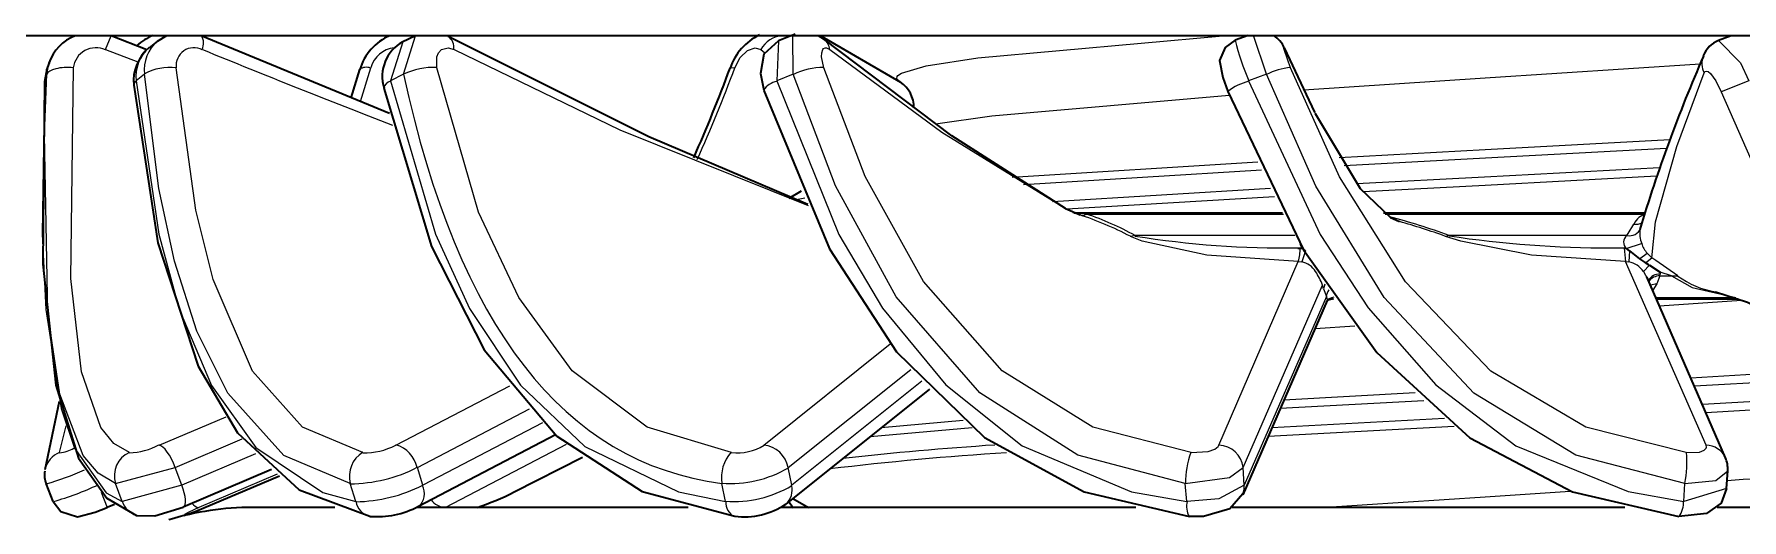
# Model space of a CAD drawing. Extents: x 218 to 1434, y 54 to 743.
# Drawn here: x 591.468 to 595.036, y 665.601 to 666.615 of the extents above; entities that cross this region are included whole.
import ezdxf

# ---------------------------------------------------------------- set-up
doc = ezdxf.new("R2010")
doc.units = 0

msp = doc.modelspace()

# ---------------------------------------------------------------- linework, layer by layer
at = {"color": 7, "lineweight": 35}
msp.add_line((736.6846, 666.6122), (452.3154, 666.6122), dxfattribs=at)
at = {"color": 7, "lineweight": 13, "ltscale": 0.000780349}
msp.add_line((591.6177, 666.5833), (591.6295, 666.6122), dxfattribs=at)
at = {"color": 7, "lineweight": 35, "ltscale": 0.002003}
msp.add_line((591.704, 666.583), (591.6295, 666.6122), dxfattribs=at)
at = {"color": 7, "lineweight": 35, "ltscale": 0.000552867}
msp.add_line((591.7263, 666.601), (591.709, 666.5872), dxfattribs=at)
at = {"color": 7, "lineweight": 35, "ltscale": 0.000556346}
msp.add_line((591.7263, 666.601), (591.7454, 666.6124), dxfattribs=at)
at = {"color": 7, "lineweight": 35, "ltscale": 0.010644}
msp.add_line((592.2111, 666.4499), (591.8173, 666.6119), dxfattribs=at)
at = {"color": 7, "lineweight": 13, "ltscale": 0.002141}
msp.add_line((592.239, 666.5991), (592.2128, 666.5176), dxfattribs=at)
at = {"color": 7, "lineweight": 35, "ltscale": 0.000771113}
msp.add_line((592.2653, 666.6121), (592.2376, 666.5984), dxfattribs=at)
at = {"color": 7, "lineweight": 13, "ltscale": 0.002108}
for p, q in [((592.2404, 666.5316), (592.2653, 666.6121)), ((593.0236, 666.6018), (593.02, 666.5176))]:
    msp.add_line(p, q, dxfattribs=at)
at = {"color": 7, "lineweight": 35, "ltscale": 0.000933081}
msp.add_line((593.0583, 666.6155), (593.0236, 666.6018), dxfattribs=at)
at = {"color": 7, "lineweight": 13, "ltscale": 0.002019}
msp.add_line((593.0546, 666.5316), (593.0536, 666.6123), dxfattribs=at)
at = {"color": 7, "lineweight": 35, "ltscale": 0.000324643}
msp.add_line((593.1183, 666.6052), (593.1074, 666.6122), dxfattribs=at)
at = {"color": 7, "lineweight": 35, "ltscale": 0.004854}
msp.add_line((593.1104, 666.6126), (593.2783, 666.5151), dxfattribs=at)
at = {"color": 7, "lineweight": 35, "ltscale": 0.000712964}
msp.add_line((594.0049, 666.6125), (593.9781, 666.6027), dxfattribs=at)
at = {"color": 7, "lineweight": 13, "ltscale": 0.002131}
msp.add_line((594.0431, 666.5316), (594.016, 666.6124), dxfattribs=at)
at = {"color": 7, "lineweight": 35, "ltscale": 0.00070705}
msp.add_line((595.014, 666.6122), (594.9875, 666.6022), dxfattribs=at)
at = {"color": 7, "lineweight": 35, "ltscale": 0.000394763}
msp.add_line((591.4998, 666.5558), (591.4946, 666.541), dxfattribs=at)
at = {"color": 7, "lineweight": 13, "ltscale": 0.000619148}
msp.add_line((591.495, 666.5316), (591.4998, 666.5558), dxfattribs=at)
at = {"color": 7, "lineweight": 13, "ltscale": 0.001807}
msp.add_line((591.6177, 666.5833), (591.6852, 666.5575), dxfattribs=at)
at = {"color": 7, "lineweight": 13, "ltscale": 0.000271941}
msp.add_line((592.9866, 666.5833), (592.9952, 666.5767), dxfattribs=at)
at = {"color": 7, "lineweight": 35, "ltscale": 0.0037}
msp.add_line((594.0803, 666.5867), (594.1434, 666.4528), dxfattribs=at)
at = {"color": 7, "lineweight": 13, "ltscale": 0.003695}
msp.add_line((594.0817, 666.5833), (594.1449, 666.4497), dxfattribs=at)
at = {"color": 7, "lineweight": 35, "ltscale": 0.000674521}
msp.add_line((591.495, 666.5422), (591.4899, 666.5157), dxfattribs=at)
at = {"color": 7, "lineweight": 13, "ltscale": 0.000626341}
msp.add_line((591.495, 666.5422), (591.4902, 666.5176), dxfattribs=at)
at = {"color": 7, "lineweight": 13, "ltscale": 0.00036914}
msp.add_line((591.495, 666.5316), (591.4902, 666.5176), dxfattribs=at)
at = {"color": 7, "lineweight": 13, "ltscale": 0.000555491}
msp.add_line((591.6988, 666.5316), (591.6815, 666.5176), dxfattribs=at)
at = {"color": 7, "lineweight": 35, "ltscale": 0.001541}
msp.add_line((592.131, 666.4824), (592.1488, 666.5414), dxfattribs=at)
at = {"color": 7, "lineweight": 13, "ltscale": 0.001851}
msp.add_line((592.1501, 666.4745), (592.1718, 666.5453), dxfattribs=at)
at = {"color": 7, "lineweight": 13, "ltscale": 0.000773163}
msp.add_line((592.2404, 666.5316), (592.2128, 666.5176), dxfattribs=at)
at = {"color": 7, "lineweight": 13, "ltscale": 0.000249186}
msp.add_line((592.9325, 666.5453), (592.9225, 666.5447), dxfattribs=at)
at = {"color": 7, "lineweight": 13, "ltscale": 0.000933072}
msp.add_line((593.0546, 666.5316), (593.02, 666.5176), dxfattribs=at)
at = {"color": 7, "lineweight": 13, "ltscale": 0.00099993}
for p, q in [((594.0431, 666.5316), (594.0056, 666.5176)), ((591.6526, 665.6393), (591.6387, 665.6768))]:
    msp.add_line(p, q, dxfattribs=at)
at = {"color": 7, "lineweight": 13, "ltscale": 0.009492}
msp.add_line((594.1212, 666.4991), (594.5, 666.524), dxfattribs=at)
at = {"color": 7, "lineweight": 13, "ltscale": 0.011249}
msp.add_line((594.5, 666.524), (594.949, 666.5538), dxfattribs=at)
at = {"color": 7, "lineweight": 13, "ltscale": 0.001548}
msp.add_line((595.0509, 666.5176), (594.9932, 666.4952), dxfattribs=at)
at = {"color": 7, "lineweight": 13, "ltscale": 0.009662}
msp.add_line((594.8859, 666.3944), (594.5, 666.3735), dxfattribs=at)
at = {"color": 7, "lineweight": 13, "ltscale": 0.012857}
msp.add_line((594.025, 666.3477), (593.5117, 666.3159), dxfattribs=at)
at = {"color": 7, "lineweight": 13, "ltscale": 0.007634}
msp.add_line((594.5, 666.3735), (594.1951, 666.3572), dxfattribs=at)
at = {"color": 7, "lineweight": 13, "ltscale": 0.007394}
msp.add_line((594.5009, 666.3563), (594.2056, 666.3405), dxfattribs=at)
at = {"color": 7, "lineweight": 13, "ltscale": 0.009472}
msp.add_line((594.8793, 666.3765), (594.5009, 666.3563), dxfattribs=at)
at = {"color": 7, "lineweight": 13, "ltscale": 0.01245}
msp.add_line((594.0328, 666.331), (593.5357, 666.3007), dxfattribs=at)
at = {"color": 7, "lineweight": 13, "ltscale": 0.006684}
msp.add_line((594.499, 666.3168), (594.2321, 666.3026), dxfattribs=at)
at = {"color": 7, "lineweight": 13, "ltscale": 0.009153}
msp.add_line((594.8646, 666.3364), (594.499, 666.3168), dxfattribs=at)
at = {"color": 7, "lineweight": 13, "ltscale": 0.008973}
msp.add_line((594.8584, 666.3188), (594.5, 666.2995), dxfattribs=at)
at = {"color": 7, "lineweight": 35, "ltscale": 0.00074798}
msp.add_line((593.046, 666.2731), (593.0718, 666.2881), dxfattribs=at)
at = {"color": 7, "lineweight": 13, "ltscale": 0.000534766}
msp.add_line((593.0788, 666.2728), (593.0578, 666.2687), dxfattribs=at)
at = {"color": 7, "lineweight": 13, "ltscale": 0.011405}
msp.add_line((594.0513, 666.2927), (593.5959, 666.2654), dxfattribs=at)
at = {"color": 7, "lineweight": 13, "ltscale": 0.010867}
msp.add_line((594.0598, 666.2756), (593.6259, 666.2496), dxfattribs=at)
at = {"color": 7, "lineweight": 13, "ltscale": 0.00638}
msp.add_line((594.5, 666.2995), (594.2452, 666.2858), dxfattribs=at)
at = {"color": 7, "lineweight": 35, "ltscale": 0.000835101}
msp.add_line((593.6232, 666.251), (593.6539, 666.2377), dxfattribs=at)
at = {"color": 7, "lineweight": 35, "ltscale": 0.010884}
msp.add_line((593.6416, 666.2424), (594.077, 666.2424), dxfattribs=at)
at = {"color": 7, "lineweight": 13, "ltscale": 0.000285926}
msp.add_line((593.6533, 666.2416), (593.6419, 666.2423), dxfattribs=at)
at = {"color": 7, "lineweight": 13, "ltscale": 0.00035131}
msp.add_line((593.6672, 666.2396), (593.6533, 666.2416), dxfattribs=at)
at = {"color": 7, "lineweight": 13, "ltscale": 0.010281}
msp.add_line((593.6672, 666.2396), (594.0785, 666.2396), dxfattribs=at)
at = {"color": 7, "lineweight": 35, "ltscale": 0.013217}
msp.add_line((594.2879, 666.2424), (594.8166, 666.2424), dxfattribs=at)
at = {"color": 7, "lineweight": 13, "ltscale": 0.013542}
msp.add_line((594.2914, 666.2396), (594.8331, 666.2396), dxfattribs=at)
at = {"color": 7, "lineweight": 35, "ltscale": 0.000431824}
msp.add_line((594.8166, 666.2424), (594.8339, 666.2424), dxfattribs=at)
at = {"color": 7, "lineweight": 13, "ltscale": 0.000341279}
msp.add_line((594.8331, 666.2396), (594.8215, 666.2324), dxfattribs=at)
at = {"color": 7, "lineweight": 13, "ltscale": 0.000138813}
msp.add_line((594.796, 666.1946), (594.7991, 666.1992), dxfattribs=at)
at = {"color": 7, "lineweight": 13, "ltscale": 0.000565509}
msp.add_line((594.7991, 666.1992), (594.8108, 666.2186), dxfattribs=at)
at = {"color": 7, "lineweight": 13, "ltscale": 0.000247592}
msp.add_line((593.7686, 666.1946), (593.7589, 666.1929), dxfattribs=at)
at = {"color": 7, "lineweight": 13, "ltscale": 0.008353}
msp.add_line((594.1027, 666.1946), (593.7686, 666.1946), dxfattribs=at)
at = {"color": 7, "lineweight": 35, "ltscale": 0.000115967}
msp.add_line((594.1136, 666.1674), (594.109, 666.1674), dxfattribs=at)
at = {"color": 7, "lineweight": 35, "ltscale": 0.000106812}
for p, q in [((594.1179, 666.1674), (594.1136, 666.1674)), ((594.795, 666.1674), (594.7907, 666.1674))]:
    msp.add_line(p, q, dxfattribs=at)
at = {"color": 7, "lineweight": 13, "ltscale": 0.000233415}
msp.add_line((594.1179, 666.1674), (594.1139, 666.1758), dxfattribs=at)
at = {"color": 7, "lineweight": 35, "ltscale": 0.000196228}
msp.add_line((594.1246, 666.1628), (594.1183, 666.1675), dxfattribs=at)
at = {"color": 7, "lineweight": 13, "ltscale": 0.000190662}
msp.add_line((594.4246, 666.1946), (594.4171, 666.1929), dxfattribs=at)
at = {"color": 7, "lineweight": 13, "ltscale": 0.009286}
msp.add_line((594.796, 666.1946), (594.4246, 666.1946), dxfattribs=at)
at = {"color": 7, "lineweight": 13, "ltscale": 0.000686707}
msp.add_line((594.7906, 666.168), (594.7632, 666.1684), dxfattribs=at)
at = {"color": 7, "lineweight": 13, "ltscale": 0.000684528}
msp.add_line((594.7906, 666.168), (594.793, 666.1407), dxfattribs=at)
at = {"color": 7, "lineweight": 13, "ltscale": 0.000843459}
msp.add_line((594.795, 666.1674), (594.827, 666.1779), dxfattribs=at)
at = {"color": 7, "lineweight": 35, "ltscale": 0.000199913}
msp.add_line((594.8019, 666.1628), (594.7954, 666.1675), dxfattribs=at)
at = {"color": 7, "lineweight": 13, "ltscale": 0.010457}
msp.add_line((593.9439, 665.7566), (594.1094, 666.1407), dxfattribs=at)
at = {"color": 7, "lineweight": 13, "ltscale": 0.000188895}
msp.add_line((594.1094, 666.1407), (594.1169, 666.1399), dxfattribs=at)
at = {"color": 7, "lineweight": 13, "ltscale": 0.000605574}
msp.add_line((594.1246, 666.1628), (594.1169, 666.1399), dxfattribs=at)
at = {"color": 7, "lineweight": 13, "ltscale": 0.01049}
msp.add_line((594.9618, 665.7566), (594.793, 666.1407), dxfattribs=at)
at = {"color": 7, "lineweight": 13, "ltscale": 0.000191927}
msp.add_line((594.793, 666.1407), (594.8006, 666.1399), dxfattribs=at)
at = {"color": 7, "lineweight": 13, "ltscale": 0.000574625}
msp.add_line((594.8019, 666.1628), (594.8006, 666.1399), dxfattribs=at)
at = {"color": 7, "lineweight": 35, "ltscale": 0.000664387}
msp.add_line((594.8019, 666.1628), (594.8226, 666.1462), dxfattribs=at)
at = {"color": 7, "lineweight": 13, "ltscale": 0.000488281}
msp.add_line((594.8226, 666.1462), (594.8383, 666.158), dxfattribs=at)
at = {"color": 7, "lineweight": 35, "ltscale": 0.000378891}
msp.add_line((594.8226, 666.1462), (594.835, 666.1375), dxfattribs=at)
at = {"color": 7, "lineweight": 13, "ltscale": 0.000449989}
msp.add_line((594.8436, 666.1326), (594.8311, 666.1196), dxfattribs=at)
at = {"color": 7, "lineweight": 13, "ltscale": 0.000429231}
msp.add_line((594.835, 666.1375), (594.8483, 666.1484), dxfattribs=at)
at = {"color": 7, "lineweight": 35, "ltscale": 0.000229009}
msp.add_line((594.843, 666.1329), (594.835, 666.1375), dxfattribs=at)
at = {"color": 7, "lineweight": 13, "ltscale": 0.000345375}
msp.add_line((594.8483, 666.1484), (594.8383, 666.158), dxfattribs=at)
at = {"color": 7, "lineweight": 35, "ltscale": 0.000661943}
msp.add_line((594.8436, 666.1326), (594.8658, 666.1182), dxfattribs=at)
at = {"color": 7, "lineweight": 13, "ltscale": 0.000257309}
msp.add_line((594.8568, 666.1427), (594.8483, 666.1484), dxfattribs=at)
at = {"color": 7, "lineweight": 13, "ltscale": 0.001405}
msp.add_line((594.9028, 666.1104), (594.8568, 666.1427), dxfattribs=at)
at = {"color": 7, "lineweight": 13, "ltscale": 0.000268923}
msp.add_line((594.1653, 666.0934), (594.1622, 666.0831), dxfattribs=at)
at = {"color": 7, "lineweight": 13, "ltscale": 0.000430747}
msp.add_line((594.8311, 666.1196), (594.8392, 666.1044), dxfattribs=at)
at = {"color": 7, "lineweight": 35, "ltscale": 0.010313}
msp.add_line((595.0023, 665.7302), (594.8377, 666.1084), dxfattribs=at)
at = {"color": 7, "lineweight": 13, "ltscale": 0.000348265}
msp.add_line((594.8589, 666.0941), (594.8453, 666.0909), dxfattribs=at)
at = {"color": 7, "lineweight": 13, "ltscale": 0.00040727}
msp.add_line((594.8589, 666.0941), (594.8502, 666.0803), dxfattribs=at)
at = {"color": 7, "lineweight": 13, "ltscale": 0.000433084}
msp.add_line((594.8649, 666.1104), (594.8589, 666.0941), dxfattribs=at)
at = {"color": 7, "lineweight": 13, "ltscale": 0.000102143}
msp.add_line((594.8649, 666.1104), (594.8659, 666.1143), dxfattribs=at)
at = {"color": 7, "lineweight": 13, "ltscale": 0.000604248}
msp.add_line((594.8649, 666.1104), (594.8891, 666.1104), dxfattribs=at)
at = {"color": 7, "lineweight": 13, "ltscale": 0.000611845}
msp.add_line((594.8891, 666.1104), (594.8659, 666.1182), dxfattribs=at)
at = {"color": 7, "lineweight": 13, "ltscale": 9.61304e-05}
msp.add_line((594.8659, 666.1182), (594.8659, 666.1143), dxfattribs=at)
at = {"color": 7, "lineweight": 13, "ltscale": 0.000343326}
msp.add_line((594.8891, 666.1104), (594.9028, 666.1104), dxfattribs=at)
at = {"color": 7, "lineweight": 35, "ltscale": 0.011064}
msp.add_line((594.17, 666.0589), (593.9935, 665.6531), dxfattribs=at)
at = {"color": 7, "lineweight": 13, "ltscale": 0.010384}
msp.add_line((593.9943, 665.7103), (594.16, 666.0911), dxfattribs=at)
at = {"color": 7, "lineweight": 13, "ltscale": 0.010742}
msp.add_line((594.1683, 666.067), (593.9968, 665.673), dxfattribs=at)
at = {"color": 7, "lineweight": 13, "ltscale": 0.000207301}
msp.add_line((594.1622, 666.0831), (594.16, 666.0911), dxfattribs=at)
at = {"color": 7, "lineweight": 13, "ltscale": 0.000431654}
msp.add_line((594.1622, 666.0831), (594.1683, 666.067), dxfattribs=at)
at = {"color": 7, "lineweight": 35, "ltscale": 0.000292468}
msp.add_line((594.1812, 666.0624), (594.17, 666.059), dxfattribs=at)
at = {"color": 7, "lineweight": 13, "ltscale": 4.58018e-05}
msp.add_line((594.1812, 666.0624), (594.183, 666.0625), dxfattribs=at)
at = {"color": 7, "lineweight": 35, "ltscale": 5.49316e-05}
msp.add_line((594.1812, 666.0624), (594.1833, 666.0624), dxfattribs=at)
at = {"color": 7, "lineweight": 13, "ltscale": 0.004176}
msp.add_line((594.8566, 666.0652), (595.0236, 666.0652), dxfattribs=at)
at = {"color": 7, "lineweight": 35, "ltscale": 0.004277}
msp.add_line((594.8578, 666.0624), (595.0289, 666.0624), dxfattribs=at)
at = {"color": 7, "lineweight": 13, "ltscale": 0.004295}
msp.add_line((594.8641, 666.048), (595.0355, 666.0599), dxfattribs=at)
at = {"color": 7, "lineweight": 13, "ltscale": 0.002081}
msp.add_line((594.1447, 666.0007), (594.2277, 666.0062), dxfattribs=at)
at = {"color": 7, "lineweight": 13, "ltscale": 0.00846}
msp.add_line((592.9932, 665.7566), (593.2573, 665.9681), dxfattribs=at)
at = {"color": 7, "lineweight": 13, "ltscale": 0.0082}
msp.add_line((593.0439, 665.7103), (593.3002, 665.915), dxfattribs=at)
at = {"color": 7, "lineweight": 13, "ltscale": 0.00671}
msp.add_line((592.2241, 665.7566), (592.462, 665.8808), dxfattribs=at)
at = {"color": 7, "lineweight": 13, "ltscale": 0.008694}
msp.add_line((593.3229, 665.8901), (593.0512, 665.673), dxfattribs=at)
at = {"color": 7, "lineweight": 13, "ltscale": 0.007103}
msp.add_line((595.2135, 665.9133), (594.9299, 665.8969), dxfattribs=at)
at = {"color": 7, "lineweight": 13, "ltscale": 0.007057}
msp.add_line((595.2191, 665.896), (594.9373, 665.8798), dxfattribs=at)
at = {"color": 7, "lineweight": 35, "ltscale": 0.003649}
msp.add_line((591.4913, 665.7056), (591.5212, 665.8484), dxfattribs=at)
at = {"color": 7, "lineweight": 35, "ltscale": 0.009608}
msp.add_line((593.3392, 665.8736), (593.0389, 665.6337), dxfattribs=at)
at = {"color": 7, "lineweight": 13, "ltscale": 0.007514}
msp.add_line((594.3718, 665.8494), (594.0717, 665.8331), dxfattribs=at)
at = {"color": 7, "lineweight": 13, "ltscale": 0.00688}
msp.add_line((594.3542, 665.8657), (594.0794, 665.8508), dxfattribs=at)
at = {"color": 7, "lineweight": 13, "ltscale": 0.006639}
msp.add_line((595.2191, 665.8566), (594.954, 665.8413), dxfattribs=at)
at = {"color": 7, "lineweight": 13, "ltscale": 0.003803}
msp.add_line((591.7296, 665.7566), (591.8696, 665.8162), dxfattribs=at)
at = {"color": 7, "lineweight": 13, "ltscale": 0.006596}
msp.add_line((592.2691, 665.7103), (592.5031, 665.8323), dxfattribs=at)
at = {"color": 7, "lineweight": 13, "ltscale": 0.00429}
msp.add_line((593.4094, 665.8082), (593.2385, 665.7932), dxfattribs=at)
at = {"color": 7, "lineweight": 13, "ltscale": 0.009031}
msp.add_line((594.4149, 665.8123), (594.0542, 665.7928), dxfattribs=at)
at = {"color": 7, "lineweight": 13, "ltscale": 0.006357}
msp.add_line((595.2151, 665.8394), (594.9613, 665.8245), dxfattribs=at)
at = {"color": 7, "lineweight": 13, "ltscale": 0.001429}
msp.add_line((591.5217, 665.7413), (591.5352, 665.7968), dxfattribs=at)
at = {"color": 7, "lineweight": 35, "ltscale": 0.008071}
msp.add_line((592.5576, 665.778), (592.2713, 665.6287), dxfattribs=at)
at = {"color": 7, "lineweight": 13, "ltscale": 0.007056}
msp.add_line((592.5306, 665.8035), (592.2803, 665.673), dxfattribs=at)
at = {"color": 7, "lineweight": 13, "ltscale": 0.00535}
msp.add_line((593.4281, 665.7928), (593.2149, 665.7744), dxfattribs=at)
at = {"color": 7, "lineweight": 13, "ltscale": 0.00974}
msp.add_line((594.4354, 665.796), (594.0464, 665.7749), dxfattribs=at)
at = {"color": 7, "lineweight": 13, "ltscale": 0.003802}
msp.add_line((591.7634, 665.7103), (591.9034, 665.7698), dxfattribs=at)
at = {"color": 7, "lineweight": 13, "ltscale": 0.004174}
msp.add_line((591.9308, 665.7383), (591.7772, 665.673), dxfattribs=at)
at = {"color": 7, "lineweight": 13, "ltscale": 0.007116}
msp.add_line((592.5803, 665.7583), (592.328, 665.6266), dxfattribs=at)
at = {"color": 7, "lineweight": 13, "ltscale": 0.003229}
msp.add_line((591.6387, 665.6768), (591.7634, 665.7103), dxfattribs=at)
at = {"color": 7, "lineweight": 13, "ltscale": 0.000993517}
msp.add_line((591.7772, 665.673), (591.7634, 665.7103), dxfattribs=at)
at = {"color": 7, "lineweight": 35, "ltscale": 0.005028}
msp.add_line((591.9647, 665.7057), (591.7796, 665.627), dxfattribs=at)
at = {"color": 7, "lineweight": 13, "ltscale": 0.00097367}
msp.add_line((592.2803, 665.673), (592.2691, 665.7103), dxfattribs=at)
at = {"color": 7, "lineweight": 35, "ltscale": 0.004013}
msp.add_line((592.4714, 665.6589), (592.6145, 665.7318), dxfattribs=at)
at = {"color": 7, "lineweight": 13, "ltscale": 0.000950123}
msp.add_line((593.0512, 665.673), (593.0439, 665.7103), dxfattribs=at)
at = {"color": 7, "lineweight": 13, "ltscale": 0.000934512}
msp.add_line((593.9968, 665.673), (593.9943, 665.7103), dxfattribs=at)
at = {"color": 7, "lineweight": 35, "ltscale": 0.000923752}
msp.add_line((595.0045, 665.6661), (595.007, 665.703), dxfattribs=at)
at = {"color": 7, "lineweight": 35, "ltscale": 0.001005}
msp.add_line((591.5083, 665.639), (591.4936, 665.6765), dxfattribs=at)
at = {"color": 7, "lineweight": 13, "ltscale": 0.003224}
msp.add_line((591.7772, 665.673), (591.6526, 665.6393), dxfattribs=at)
at = {"color": 7, "lineweight": 35, "ltscale": 0.004773}
msp.add_line((591.8049, 665.6179), (591.9808, 665.6923), dxfattribs=at)
at = {"color": 7, "lineweight": 13, "ltscale": 0.004444}
msp.add_line((591.976, 665.6962), (591.8124, 665.6266), dxfattribs=at)
at = {"color": 7, "lineweight": 13, "ltscale": 0.000980721}
msp.add_line((592.1404, 665.6393), (592.1288, 665.6768), dxfattribs=at)
at = {"color": 7, "lineweight": 13, "ltscale": 0.000957031}
msp.add_line((592.9128, 665.6393), (592.905, 665.6768), dxfattribs=at)
at = {"color": 7, "lineweight": 13, "ltscale": 0.000939991}
msp.add_line((593.8766, 665.6393), (593.8735, 665.6768), dxfattribs=at)
at = {"color": 7, "lineweight": 13, "ltscale": 0.000938325}
msp.add_line((594.9155, 665.6393), (594.9176, 665.6768), dxfattribs=at)
at = {"color": 7, "lineweight": 13, "ltscale": 0.002318}
msp.add_line((595.0044, 665.6658), (594.9155, 665.6393), dxfattribs=at)
at = {"color": 7, "lineweight": 13, "ltscale": 0.000859396}
msp.add_line((591.6082, 665.6584), (591.621, 665.6265), dxfattribs=at)
at = {"color": 7, "lineweight": 35, "ltscale": 0.00042389}
msp.add_line((591.6367, 665.6328), (591.621, 665.6265), dxfattribs=at)
at = {"color": 7, "lineweight": 35, "ltscale": 0.000398593}
msp.add_line((593.045, 665.6388), (593.0544, 665.6259), dxfattribs=at)
at = {"color": 7, "lineweight": 35, "ltscale": 0.000945574}
msp.add_line((593.0536, 665.6455), (593.0864, 665.6265), dxfattribs=at)
at = {"color": 7, "lineweight": 13, "ltscale": 0.008583}
msp.add_line((594.1574, 665.6265), (594.5, 665.649), dxfattribs=at)
at = {"color": 7, "lineweight": 13, "ltscale": 0.004454}
msp.add_line((594.5, 665.649), (594.6778, 665.6606), dxfattribs=at)
at = {"color": 7, "lineweight": 35, "ltscale": 0.000627863}
msp.add_line((591.7812, 665.6096), (591.8049, 665.6179), dxfattribs=at)
at = {"color": 7, "lineweight": 13, "ltscale": 0.000490833}
msp.add_line((591.8049, 665.6179), (591.7864, 665.6113), dxfattribs=at)
at = {"color": 7, "lineweight": 35, "ltscale": 0.004306}
msp.add_line((592.0968, 665.6265), (591.9246, 665.6265), dxfattribs=at)
at = {"color": 7, "lineweight": 35, "ltscale": 0.014194}
msp.add_line((592.835, 665.6265), (592.2672, 665.6265), dxfattribs=at)
at = {"color": 7, "lineweight": 35, "ltscale": 0.003294}
msp.add_line((593.16, 665.6265), (593.0283, 665.6265), dxfattribs=at)
at = {"color": 7, "lineweight": 35, "ltscale": 0.015251}
msp.add_line((593.7701, 665.6265), (593.16, 665.6265), dxfattribs=at)
at = {"color": 7, "lineweight": 35, "ltscale": 0.020503}
msp.add_line((594.7917, 665.6265), (593.9716, 665.6265), dxfattribs=at)
at = {"color": 7, "lineweight": 35, "ltscale": 0.019809}
msp.add_line((595.7769, 665.6265), (594.9845, 665.6265), dxfattribs=at)
at = {"color": 7, "lineweight": 35}
for points in [[(593.0848, 666.2592), (592.7531, 666.4012), (592.3336, 666.6103)], [(593.0236, 666.6018), (592.9932, 666.5736), (592.986, 666.5336), (592.9929, 666.4982)], [(593.6232, 666.251), (593.3856, 666.4031), (593.1183, 666.6052)], [(593.9781, 666.6027), (593.9568, 666.5877), (593.9454, 666.5603), (593.952, 666.525), (593.9628, 666.4954)], [(591.4899, 666.5157), (591.4869, 666.1346), (591.5141, 665.8817), (591.561, 665.7293), (591.6205, 665.6459), (591.6822, 665.6099)], [(591.6767, 666.5087), (591.7271, 666.1791), (591.8115, 665.9217), (591.8933, 665.7827), (592.022, 665.6633), (592.1697, 665.6083)], [(592.1989, 666.5026), (592.2988, 666.1716), (592.4087, 665.956), (592.5602, 665.7756), (592.739, 665.66), (592.9324, 665.608)], [(592.993, 666.498), (593.1302, 666.1669), (593.2702, 665.9517), (593.454, 665.7728), (593.6624, 665.659), (593.8822, 665.6079)], [(593.9628, 666.4954), (594.1205, 666.1648), (594.2735, 665.9503), (594.4678, 665.7722), (594.6824, 665.6589), (594.905, 665.6079)], [(594.1449, 666.4497), (594.2391, 666.2933), (594.3022, 666.2325), (594.321, 666.2237)], [(595.4777, 665.7747), (595.1813, 665.9844), (595.0482, 666.0546), (594.9815, 666.0767)], [(595.0044, 665.6658), (594.9929, 665.6354), (594.9626, 665.6136), (594.905, 665.6079)], [(591.5083, 665.639), (591.5239, 665.618), (591.5593, 665.6071), (591.5962, 665.617), (591.621, 665.6265)], [(593.9941, 665.6548), (593.9669, 665.6234), (593.9118, 665.6074), (593.8822, 665.6079)], [(591.6822, 665.6099), (591.7209, 665.6087), (591.78, 665.6271)]]:
    msp.add_lwpolyline(points, dxfattribs=at)
at = {"color": 7, "lineweight": 13}
for points in [[(593.2783, 666.5151), (593.272, 666.5203), (593.2708, 666.5228), (593.2713, 666.5267), (593.2733, 666.5292), (593.2809, 666.5343), (593.3325, 666.5494), (593.4399, 666.5663), (593.9521, 666.6122)], [(594.9875, 666.6022), (595.0337, 666.5553), (595.0509, 666.5176)], [(592.3098, 666.5453), (592.3096, 666.5679), (592.3133, 666.5767), (592.3194, 666.5832), (592.3332, 666.5869), (592.3457, 666.5833)], [(592.3457, 666.5833), (592.6921, 666.4153), (593.0857, 666.2571)], [(592.9325, 666.5453), (592.9439, 666.5664), (592.9592, 666.5813), (592.9752, 666.5869), (592.9866, 666.5833)], [(593.1183, 666.5453), (593.1138, 666.5678), (593.1142, 666.5767), (593.1164, 666.5831), (593.118, 666.5852), (593.1213, 666.5868), (593.1243, 666.5867), (593.1311, 666.5833)], [(593.1311, 666.5833), (593.3647, 666.4106), (593.6232, 666.251)], [(594.0935, 666.5453), (594.0808, 666.5814), (594.0797, 666.5854), (594.0795, 666.5865), (594.0817, 666.5833)], [(591.6387, 665.6768), (591.6024, 665.6981), (591.5712, 665.735), (591.5221, 665.8635), (591.497, 666.0311), (591.4899, 666.4049), (591.495, 666.5316)], [(591.6676, 665.7413), (591.6351, 665.7604), (591.6078, 665.7937), (591.5671, 665.9102), (591.5453, 666.1047), (591.5508, 666.5453)], [(592.1288, 665.6768), (591.9902, 665.7354), (591.8729, 665.8651), (591.8085, 665.9951), (591.7617, 666.1411), (591.7292, 666.2927), (591.6988, 666.5316)], [(592.1552, 665.7413), (592.0295, 665.7941), (591.9249, 665.9115), (591.8426, 666.1028), (591.8063, 666.2479), (591.7654, 666.5453)], [(592.9255, 665.7413), (592.749, 665.7943), (592.5929, 665.9122), (592.4808, 666.0654), (592.3971, 666.2438), (592.3098, 666.5453)], [(593.8735, 665.6768), (593.6493, 665.7357), (593.444, 665.8662), (593.2698, 666.0663), (593.1425, 666.2984), (593.0546, 666.5316)], [(593.8859, 665.7413), (593.6801, 665.7943), (593.4913, 665.9122), (593.3268, 666.0986), (593.2048, 666.3182), (593.1183, 666.5453)], [(594.9176, 665.6768), (594.6898, 665.7355), (594.4761, 665.8656), (594.2888, 666.0654), (594.1462, 666.2977), (594.0431, 666.5316)], [(594.9202, 665.7413), (594.7103, 665.7941), (594.5122, 665.9116), (594.3334, 666.0976), (594.1956, 666.3174), (594.0935, 666.5453)], [(594.8483, 666.1484), (594.8561, 666.2236), (594.9006, 666.3806), (594.9577, 666.5344)], [(594.9577, 666.5344), (594.9597, 666.5374), (594.9626, 666.5383), (594.9662, 666.5371), (594.9712, 666.5331), (594.9821, 666.5182), (594.9932, 666.4952)], [(591.4902, 666.5176), (591.485, 666.1983), (591.4931, 666.04), (591.5251, 665.8334), (591.5527, 665.7502), (591.6193, 665.6568), (591.6526, 665.6393)], [(591.6815, 666.5176), (591.7289, 666.1978), (591.7715, 666.0408), (591.8393, 665.8814), (591.9319, 665.7521), (592.0718, 665.6578), (592.1404, 665.6393)], [(592.2128, 666.5176), (592.3071, 666.1973), (592.3784, 666.0421), (592.4848, 665.8818), (592.6189, 665.7541), (592.8148, 665.6589), (592.9128, 665.6393)], [(593.02, 666.5176), (593.1499, 666.197), (593.2409, 666.0431), (593.373, 665.8824), (593.5325, 665.7554), (593.7613, 665.6595), (593.8766, 665.6393)], [(593.3516, 666.428), (593.4694, 666.4449), (593.9656, 666.4882)], [(594.0056, 666.5176), (594.1555, 666.1969), (594.2556, 666.0434), (594.3972, 665.8828), (594.5643, 665.7556), (594.7991, 665.6596), (594.9155, 665.6393)], [(594.9932, 666.4952), (595.0732, 666.3131), (595.1702, 666.1337), (595.2885, 665.9633), (595.4777, 665.7747)], [(594.1094, 666.1407), (593.9185, 666.1537), (593.7834, 666.1829), (593.7589, 666.1929)], [(594.793, 666.1407), (594.597, 666.1537), (594.4493, 666.1827), (594.4171, 666.1929)], [(594.8891, 666.1104), (594.9326, 666.0861), (595.0236, 666.0652)], [(593.8859, 665.7413), (593.9213, 665.7433), (593.9351, 665.7484), (593.942, 665.7537), (593.9439, 665.7566)], [(594.9202, 665.7413), (594.948, 665.7423), (594.9575, 665.7461), (594.9617, 665.7504), (594.9624, 665.7528), (594.9618, 665.7566)], [(593.8735, 665.6768), (593.9661, 665.6891), (593.9943, 665.7103)], [(594.9176, 665.6768), (594.9819, 665.6826), (595.007, 665.703)], [(593.9968, 665.673), (593.9435, 665.6442), (593.8766, 665.6393)], [(591.8124, 665.6266), (591.79, 665.6161), (591.7838, 665.6123), (591.7828, 665.6116), (591.7841, 665.6108), (591.7864, 665.6113)]]:
    msp.add_lwpolyline(points, dxfattribs=at)
at = {"color": 7, "lineweight": 35}
for centre, radius, start, end in [((591.5891, 666.5241), 0.0947, 111.4988, 161.1666), ((591.7546, 666.515), 0.1046, 111.4441, 133.1544), ((592.2554, 666.5101), 0.1111, 113.1064, 163.6582), ((592.2783, 666.5271), 0.0825, 118.6081, 197.1826), ((593.0349, 666.5073), 0.1181, 115.6947, 161.5663), ((594.03, 666.566), 0.0543, 22.2977, 58.557), ((595.0093, 666.5486), 0.0578, 112.0975, 158.1445), ((591.7649, 666.5186), 0.0887, 129.1299, 186.3284), ((597.8075, 665.3171), 3.1141, 156.2801, 163.388), ((589.7797, 667.7062), 3.3506, 336.2587, 339.7163), ((593.2434, 666.4625), 0.0632, 359.0819, 56.4745), ((591.5409, 665.6949), 0.0508, 171.5755, 201.3182), ((594.9462, 665.7064), 0.061, 357.2269, 22.957), ((592.1848, 665.7913), 0.184, 265.2992, 298.0207), ((592.2285, 666.1311), 0.531, 288.1531, 297.2227), ((592.9517, 665.765), 0.158, 263.0053, 303.5852), ((591.9246, 665.0261), 0.6005, 90.0044, 106.9053)]:
    msp.add_arc(centre, radius, start, end, dxfattribs=at)
at = {"color": 7, "lineweight": 13}
for centre, radius, start, end in [((591.7767, 666.5414), 0.0782, 130.206, 187.1599), ((591.7938, 666.5968), 0.0287, 332.7861, 32.623), ((592.3177, 666.5876), 0.0279, 351.1819, 55.0708), ((593.0358, 666.5569), 0.0556, 93.3486, 151.8336), ((593.0964, 666.5779), 0.0351, 8.8699, 51.2908), ((594.568, 666.7537), 0.6094, 194.3567, 202.774), ((591.5976, 666.5394), 0.0477, 65.3264, 172.7538), ((591.7594, 666.5276), 0.0783, 130.2412, 187.3465), ((591.8023, 666.55), 0.0372, 61.8779, 187.1222), ((599.7105, 685.8675), 20.836, 247.74728, 248.9219), ((592.2277, 666.5298), 0.0578, 96.7907, 164.3928), ((594.9969, 666.5546), 0.0441, 159.3532, 207.3644), ((591.7513, 666.4387), 0.1073, 82.4981, 119.4671), ((592.1627, 666.5213), 0.025, 69.253, 124.7094), ((592.3016, 666.4064), 0.1394, 86.6702, 116.0729), ((589.9134, 667.6691), 3.2214, 335.9023, 339.5842), ((593.1194, 666.3957), 0.1502, 90.4423, 115.5263), ((594.1114, 666.3948), 0.1523, 96.7653, 116.5326), ((591.6876, 666.5083), 0.011, 123.0495, 177.8287), ((592.2177, 666.4977), 0.0199, 103.7506, 165.591), ((593.0284, 666.4735), 0.044, 100.7881, 145.1036), ((594.0364, 666.3987), 0.1221, 104.4853, 127.2561), ((593.6481, 666.2648), 0.0238, 246.7933, 282.5808), ((593.658, 666.2582), 0.0207, 250.756, 296.564), ((593.4432, 665.5939), 0.6772, 62.2159, 72.1254), ((593.4824, 665.6838), 0.5856, 60.7334, 71.6063), ((593.9982, 665.0511), 1.2205, 69.55, 75.6642), ((594.0021, 665.0598), 1.2068, 69.8855, 74.6768), ((594.8014, 666.2207), 0.0265, 258.4533, 336.1313), ((594.8453, 666.2028), 0.038, 128.8249, 155.4327), ((594.8152, 666.2484), 0.0301, 261.5047, 296.0499), ((594.8731, 666.1978), 0.05, 168.3503, 203.2737), ((594.0798, 668.1235), 1.9548, 260.8357, 270.8547), ((594.0342, 666.1656), 0.0794, 341.7063, 1.7218), ((594.7595, 668.4156), 2.2467, 261.4262, 270.0941), ((594.8069, 666.181), 0.0176, 128.8206, 228.9552), ((594.8826, 666.1961), 0.0584, 198.1637, 220.7214), ((594.1064, 666.0941), 0.047, 32.8546, 77.1225), ((594.7893, 666.09), 0.0512, 35.2936, 77.2327), ((594.0478, 666.0535), 0.1183, 18.5176, 33.9673), ((594.8639, 666.088), 0.0261, 85.5617, 151.1922), ((594.8643, 666.0825), 0.0278, 88.758, 143.924), ((595.0092, 666.2546), 0.1796, 233.5776, 261.1467), ((594.1864, 666.0429), 0.023, 95.9598, 147.1497), ((594.1956, 666.0645), 0.0275, 143.1417, 174.8296), ((594.1631, 666.0615), 0.00742, 339.4213, 46.9449), ((591.5397, 665.6951), 0.0496, 111.3434, 167.7675), ((591.512, 665.821), 0.0809, 276.927, 299.2684), ((591.6882, 665.6934), 0.0522, 113.2882, 198.4946), ((591.6608, 665.8879), 0.1476, 272.6565, 297.6445), ((592.1858, 665.6918), 0.0587, 121.7403, 194.7278), ((592.1598, 665.8772), 0.1365, 268.0687, 298.0908), ((592.2065, 665.6965), 0.0635, 12.3443, 73.6648), ((592.9814, 665.6893), 0.077, 137.074, 189.2971), ((592.9376, 665.8481), 0.1074, 263.5963, 301.2882), ((592.9865, 665.6989), 0.0584, 11.1794, 83.3952), ((593.9155, 659.1653), 6.5886, 93.61618, 96.83849), ((593.9753, 658.3034), 7.4703, 93.83252, 96.27885), ((594.0517, 665.6781), 0.1779, 159.1551, 180.4238), ((593.9427, 665.7043), 0.0522, 6.5199, 88.6686), ((594.7037, 665.72), 0.2179, 348.5845, 5.6157), ((594.9612, 665.7112), 0.0454, 24.8311, 89.3358), ((591.363, 666.1538), 0.4953, 285.3006, 295.135), ((592.1265, 665.9884), 0.3124, 270.4329, 297.1424), ((592.9225, 665.9172), 0.2409, 265.8165, 300.3715), ((594.2567, 677.5444), 11.8849, 273.61259, 276.20809), ((591.3181, 666.29), 0.6786, 286.3016, 294.7426), ((592.137, 665.9528), 0.3143, 270.6363, 297.1279), ((592.2467, 665.6553), 0.0371, 312.7403, 27.7531), ((592.9296, 665.8801), 0.2411, 266.0004, 300.4132), ((593.0133, 665.6629), 0.039, 311.1853, 14.8743), ((593.9543, 665.6699), 0.0426, 339.1648, 4.1164), ((591.6965, 665.6537), 0.0461, 198.1591, 251.8654), ((591.8154, 665.6458), 0.0197, 212.9593, 261.0501), ((592.1788, 665.6454), 0.0386, 189.0616, 256.3023), ((592.3307, 665.6675), 0.0413, 217.2456, 266.1009), ((592.2448, 666.0991), 0.4951, 287.3496, 297.241), ((592.9454, 665.6364), 0.032, 174.8025, 245.4569), ((593.9208, 665.6287), 0.0446, 166.38, 208.2837), ((594.8582, 665.6384), 0.0566, 326.9466, 0.9649)]:
    msp.add_arc(centre, radius, start, end, dxfattribs=at)
for centre, major_axis, ratio, start_param, end_param in [((591.5446, 666.5272), (0.0499, -0.0025), 0.371282, 1.464947, 3.0384), ((670.3074, 841.2687), (-77.5677, -175.5463), 0.054559, 6.208266, 6.299382), ((591.7463, 665.7102), (0.0196, -0.046), 0.31759, 1.436524, 2.964851), ((591.7601, 665.673), (0.0196, -0.046), 0.317587, 0.026168, 1.436519)]:
    msp.add_ellipse(centre, major_axis=major_axis, ratio=ratio, start_param=start_param, end_param=end_param, dxfattribs=at)

doc.saveas('drawing.dxf')
